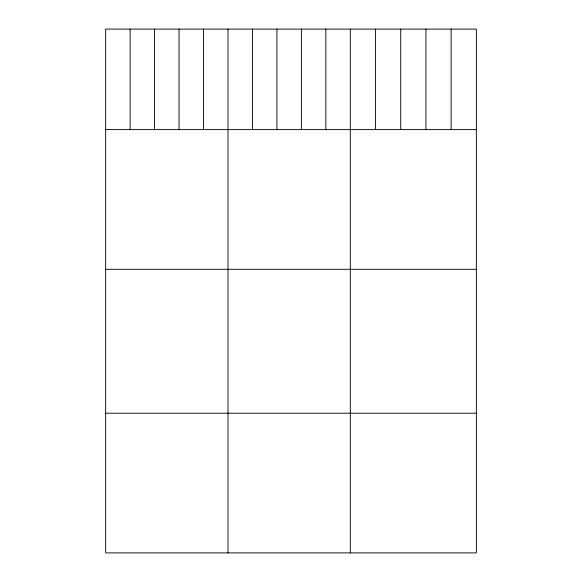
<?xml version="1.0" encoding="UTF-8"?>
<svg xmlns="http://www.w3.org/2000/svg" width="582" height="582" viewBox="0 0 582 582"><rect width="100%" height="100%" fill="white"/><g stroke="black" fill="none" stroke-linecap="round" stroke-linejoin="round"><path stroke-width="0.87" d="M476.352 129.611L476.352 552.9L105.648 552.9L105.648 29.1L476.352 29.1L476.352 129.611L105.648 129.611M105.648 269.299L476.352 269.299M105.648 413.213L476.352 413.213M451.145 29.1L451.145 129.611M425.937 29.1L425.937 129.611M400.729 29.1L400.729 129.611M375.521 29.1L375.521 129.611M350.313 29.1L350.313 552.9M325.847 29.1L325.847 129.611M301.381 29.1L301.381 129.611M276.916 29.1L276.916 129.611M252.45 29.1L252.45 129.611M227.984 29.1L227.984 552.9M203.511 29.1L203.511 129.611M179.045 29.1L179.045 129.611M154.579 29.1L154.579 129.611M130.113 29.1L130.113 129.611"/></g></svg>
